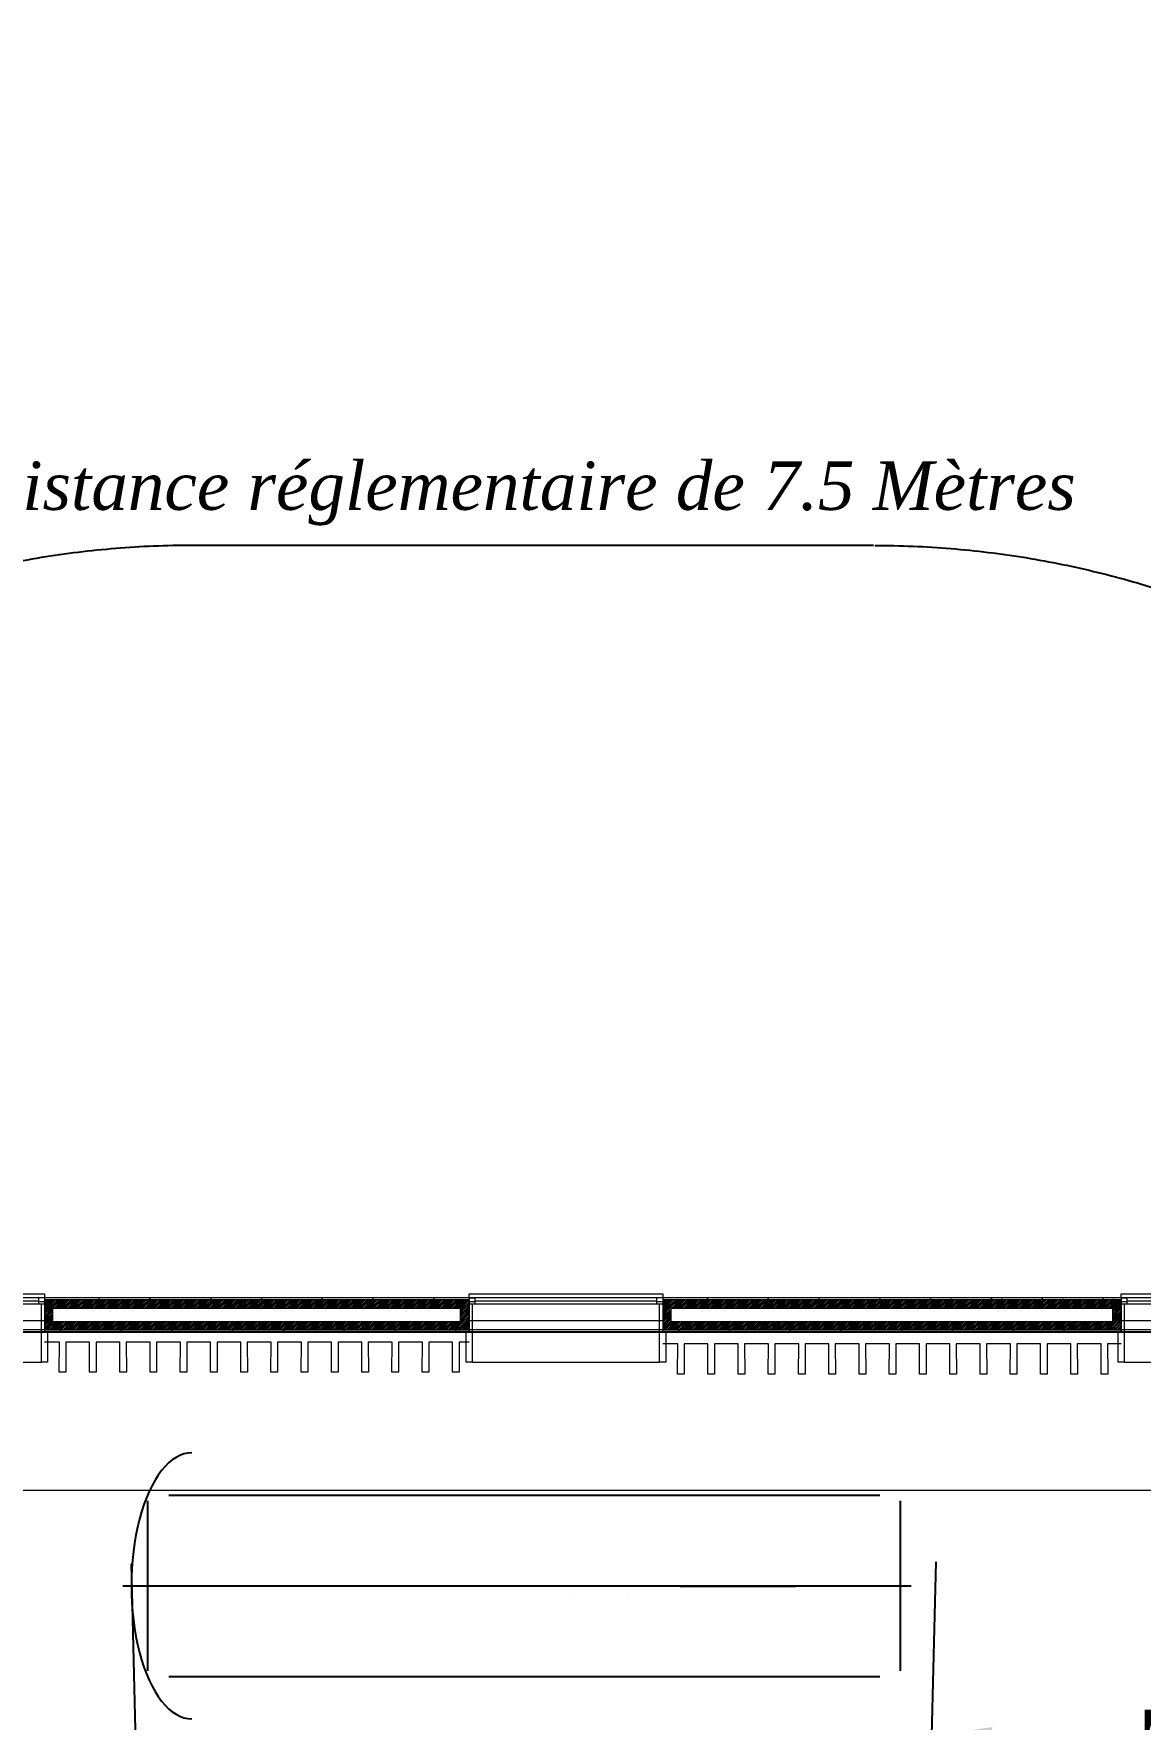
# Model space of a CAD drawing. Header units: millimetres. Extents: x -284281 to 1648660, y -821378 to -151356.
# Drawn here: x -250587 to -241441, y -262614 to -248681 of the extents above; entities that cross this region are included whole.
import ezdxf

# ---------------------------------------------------------------- set-up
doc = ezdxf.new("R2010")
doc.units = ezdxf.units.MM
doc.header["$MEASUREMENT"] = 0
doc.set_wipeout_variables(frame=1)
doc.linetypes.add('Traits', pattern=[282.222223, 141.111112, -141.111112])
doc.linetypes.add('Wipeout_Contour', pattern=[1000, 0, -1000])
doc.layers.get('Defpoints').update_dxf_attribs({"color": 250})
for name, color, linetype in [('ASSIETTE', 7, 'Continuous'), ('Calque 1', 7, 'Continuous'), ('Fenêtres ARCHICAD', 7, 'Continuous'), ('Nouveau_0', 7, 'Continuous'), ('Sols_ Dalles', 7, 'Continuous')]:
    doc.layers.add(name, color=color, linetype=linetype)
doc.styles.add('STYLE_GENERE_5', font='timesbd.ttf')
doc.styles.add('TIMESROMANOBLIQUE', font='timesi.ttf')
doc.dimstyles.get("Standard").update_dxf_attribs({"dimtxt": 0.18, "dimasz": 0.18, "dimexe": 0.18, "dimexo": 0.0625, "dimgap": 0.09, "dimtad": 0, "dimtih": 1, "dimtoh": 1, "dimdec": 4, "dimzin": 0, "dimdsep": 46, "dimtxsty": 'Standard', "dimcen": 0.09, "dimadec": 0, "dimazin": 0, "dimtfac": 1, "dimtdec": 4, "dimtofl": 0, "dimtmove": 0, "dimatfit": 3, "dimfxl": 1, "dimtolj": 1, "dimtzin": 0, "dimarcsym": 0})
pattern_1 = [(45, (0, 175), (-55.684659, 55.684659), [0, -52.5, 0, -78.75]), (110, (175, 175), (74.000794, 26.934086), [0, -38.5, 0, -66.5])]
pattern_2 = [(45, (0, 0), (-7.0710678, 7.0710678), [])]

# ---------------------------------------------------------------- blocks, each defined once
blk = doc.blocks.new('*D1183')
at = {"color": 5, "lineweight": -2, "transparency": 16777216}
for p, q in [((-249781, -261330), (-249733, -263334)), ((-257280, -261511), (-257232, -263515)), ((-256732, -263503), (-255448, -263472)), ((-250233, -263346), (-251516, -263377))]:
    blk.add_line(p, q, dxfattribs=at)
at = {"color": 5, "transparency": 16777216}
for points in [[(-250235, -263263), (-250231, -263429), (-249733, -263334)], [(-256734, -263420), (-256730, -263586), (-257232, -263515)]]:
    blk.add_solid(points, dxfattribs=at)
at = {"layer": 'Defpoints', "color": 0, "transparency": 16777216}
for p in [(-249781, -261330), (-257280, -261511), (-257232, -263515)]:
    blk.add_point(p, dxfattribs=at)
at = {"color": 0, "transparency": 16777216, "insert": (-253482, -263424), "char_height": 600, "attachment_point": 5, "style": 'STYLE_GENERE_5'}
blk.add_mtext('\\A1;7.5 Mètres', dxfattribs=at)
blk = doc.blocks.new('*D1185')
at = {"color": 5, "lineweight": -2, "transparency": 16777216}
for p, q in [((-243132, -261312), (-243167, -262750)), ((-235634, -261493), (-235668, -262931)), ((-242667, -262762), (-241383, -262793)), ((-236168, -262919), (-237452, -262888))]:
    blk.add_line(p, q, dxfattribs=at)
at = {"color": 5, "transparency": 16777216}
for points in [[(-242665, -262679), (-242669, -262845), (-243167, -262750)], [(-236166, -262835), (-236170, -263002), (-235668, -262931)]]:
    blk.add_solid(points, dxfattribs=at)
at = {"layer": 'Defpoints', "color": 0, "transparency": 16777216}
for p in [(-243132, -261312), (-235634, -261493), (-235668, -262931)]:
    blk.add_point(p, dxfattribs=at)
at = {"color": 0, "transparency": 16777216, "insert": (-239418, -262840), "char_height": 600, "attachment_point": 5, "style": 'STYLE_GENERE_5'}
blk.add_mtext('\\A1;7.5 Mètres', dxfattribs=at)
blk = doc.blocks.new('Fenêtre 25_2')
at = {"layer": 'Fenêtres ARCHICAD', "color": 7, "linetype": 'Continuous', "lineweight": 5}
for p, q in [((-775, 480), (-825, 480)), ((-825, 480), (-825, 230)), ((-775, 480), (775, 480)), ((-775, 230), (-775, 480)), ((825, 480), (775, 480)), ((775, 480), (775, 230)), ((825, 230), (825, 480)), ((-825, 230), (-775, 230)), ((-825, 230), (-800, 230)), ((-825, 230), (-800, 230)), ((-775, 230), (-800, 230)), ((-800, 230), (-800, 0)), ((-800, 215), (-800, 230)), ((-800, 215), (-800, 230)), ((-800, 145), (-800, 215)), ((-800, 145), (-800, 215)), ((-800, 145), (-800, 215)), ((-800, 145), (-800, 215)), ((-775, 0), (-775, 230)), ((800, 230), (775, 230)), ((775, 230), (775, 0)), ((775, 230), (825, 230)), ((800, 0), (800, 230)), ((800, 215), (800, 230)), ((800, 215), (800, 230)), ((800, 230), (825, 230)), ((800, 230), (825, 230)), ((800, 145), (800, 215)), ((800, 145), (800, 215)), ((800, 145), (800, 215)), ((800, 145), (800, 215)), ((-800, 0), (-775, 0)), ((775, 0), (800, 0)), ((-800, -20), (800, -20)), ((-800, -50), (-800, -83)), ((-800, -83), (800, -83)), ((800, -83), (800, -50))]:
    blk.add_line(p, q, dxfattribs=at)
at = {"layer": 'Fenêtres ARCHICAD', "color": 7, "linetype": 'Traits', "lineweight": 5}
blk.add_line((-800, -50), (800, -50), dxfattribs=at)
at = {"color": 254, "linetype": 'Wipeout_Contour', "lineweight": 0, "ltscale": 3003.33026}
blk.add_wipeout([(-750, 0), (-750, -50), (750, -50), (750, 0)], dxfattribs=at).dxf.layer = 'Fenêtres ARCHICAD'
at = {"layer": 'Fenêtres ARCHICAD', "color": 7, "linetype": 'Continuous', "lineweight": 5}
for p, q in [((-800, 35), (-800, 145)), ((-800, 35), (-800, 145)), ((-800, 35), (-800, 145)), ((-800, 35), (-800, 145)), ((800, 35), (800, 145)), ((800, 35), (800, 145)), ((800, 35), (800, 145)), ((800, 35), (800, 145)), ((-800, 0), (-800, 35)), ((-800, 0), (-800, 35)), ((-800, 0), (-750, 0)), ((-800, -35), (-800, 0)), ((-800, -35), (-800, 0)), ((-750, 0), (-750, -50)), ((-750, 0), (750, 0)), ((750, -50), (750, 0)), ((750, 0), (800, 0)), ((800, 0), (800, 35)), ((800, 0), (800, 35)), ((800, -35), (800, 0)), ((800, -35), (800, 0)), ((-800, -50), (-800, -35)), ((-800, -50), (-800, -35)), ((-750, -50), (-800, -50)), ((-750, -25), (750, -25)), ((750, -50), (-750, -50)), ((800, -50), (750, -50)), ((800, -50), (800, -35)), ((800, -50), (800, -35))]:
    blk.add_line(p, q, dxfattribs=at)
blk = doc.blocks.new('Mur_13_1', base_point=(195375, -259411))
at = {"color": 254, "linetype": 'Wipeout_Contour', "lineweight": 0, "ltscale": 1256156.29921062}
blk.add_wipeout([(175631, -259131), (175631, -259146), (179141, -259146), (179141, -259131)], dxfattribs=at)
at = {"color": 254, "linetype": 'Wipeout_Contour', "lineweight": 0, "ltscale": 1268138.306400707}
blk.add_wipeout([(180741, -259131), (180741, -259146), (184531, -259146), (184531, -259131)], dxfattribs=at)
at = {"color": 254, "linetype": 'Wipeout_Contour', "lineweight": 0, "ltscale": 1257031.139205151}
blk.add_wipeout([(175631, -259396), (175631, -259411), (179141, -259411), (179141, -259396)], dxfattribs=at)
at = {"color": 254, "linetype": 'Wipeout_Contour', "lineweight": 0, "ltscale": 1269004.887791983}
blk.add_wipeout([(180741, -259411), (184531, -259411), (184531, -259396), (180741, -259396)], dxfattribs=at)
at = {"linetype": 'Continuous', "lineweight": 5, "true_color": 0x5f5f5f}
h = blk.add_hatch(dxfattribs=at)
h.set_pattern_fill('ENDUIT_0001', color=251, style=0, pattern_type=2)
h.set_pattern_definition(pattern_1)
h.paths.add_polyline_path([(175631, -259131), (175631, -259146), (179141, -259146), (179141, -259131)])
h = blk.add_hatch(dxfattribs=at)
h.set_pattern_fill('ENDUIT_0001', color=251, style=0, pattern_type=2)
h.set_pattern_definition(pattern_1)
h.paths.add_polyline_path([(180741, -259131), (180741, -259146), (184531, -259146), (184531, -259131)])
h = blk.add_hatch(dxfattribs=at)
h.set_pattern_fill('ENDUIT_0001', color=251, style=0, pattern_type=2)
h.set_pattern_definition(pattern_1)
h.paths.add_polyline_path([(175631, -259396), (175631, -259411), (179141, -259411), (179141, -259396)])
h = blk.add_hatch(dxfattribs=at)
h.set_pattern_fill('ENDUIT_0001', color=251, style=0, pattern_type=2)
h.set_pattern_definition(pattern_1)
h.paths.add_polyline_path([(180741, -259411), (184531, -259411), (184531, -259396), (180741, -259396)])
at = {"color": 254, "linetype": 'Wipeout_Contour', "lineweight": 0, "ltscale": 1256890.295506368}
blk.add_wipeout([(175631, -259396), (179141, -259396), (179071, -259326), (175701, -259326)], dxfattribs=at)
at = {"color": 254, "linetype": 'Wipeout_Contour', "lineweight": 0, "ltscale": 1268865.341391922}
blk.add_wipeout([(180741, -259396), (184531, -259396), (184461, -259326), (180811, -259326)], dxfattribs=at)
at = {"linetype": 'Continuous', "lineweight": 5, "true_color": 0x5f5f5f}
h = blk.add_hatch(dxfattribs=at)
h.set_pattern_fill('BRIQUES_TERRE_CUITE__INT_97', color=251, style=0, pattern_type=2)
h.set_pattern_definition(pattern_2)
h.paths.add_polyline_path([(175631, -259396), (179141, -259396), (179071, -259326), (175701, -259326)])
h = blk.add_hatch(dxfattribs=at)
h.set_pattern_fill('BRIQUES_TERRE_CUITE__INT_97', color=251, style=0, pattern_type=2)
h.set_pattern_definition(pattern_2)
h.paths.add_polyline_path([(180741, -259396), (184531, -259396), (184461, -259326), (180811, -259326)])
at = {"color": 254, "linetype": 'Wipeout_Contour', "lineweight": 0, "ltscale": 1256592.644834051}
blk.add_wipeout([(175701, -259216), (175701, -259326), (179071, -259326), (179071, -259216)], dxfattribs=at)
at = {"color": 254, "linetype": 'Wipeout_Contour', "lineweight": 0, "ltscale": 1268570.468800005}
blk.add_wipeout([(180811, -259216), (180811, -259326), (184461, -259326), (184461, -259216)], dxfattribs=at)
at = {"color": 254, "linetype": 'Wipeout_Contour', "lineweight": 0, "ltscale": 1256296.586713704}
blk.add_wipeout([(175631, -259146), (175631, -259216), (179141, -259216), (179141, -259146)], dxfattribs=at)
at = {"color": 254, "linetype": 'Wipeout_Contour', "lineweight": 0, "ltscale": 1268277.268905619}
blk.add_wipeout([(180741, -259146), (180741, -259216), (184531, -259216), (184531, -259146)], dxfattribs=at)
at = {"linetype": 'Continuous', "lineweight": 5, "true_color": 0x5f5f5f}
h = blk.add_hatch(dxfattribs=at)
h.set_pattern_fill('BRIQUES_TERRE_CUITE__INT_97', color=251, style=0, pattern_type=2)
h.set_pattern_definition(pattern_2)
h.paths.add_polyline_path([(175631, -259146), (175631, -259216), (179141, -259216), (179141, -259146)])
h = blk.add_hatch(dxfattribs=at)
h.set_pattern_fill('BRIQUES_TERRE_CUITE__INT_97', color=251, style=0, pattern_type=2)
h.set_pattern_definition(pattern_2)
h.paths.add_polyline_path([(180741, -259146), (180741, -259216), (184531, -259216), (184531, -259146)])
at = {"color": 7, "linetype": 'Continuous', "lineweight": 5}
for p, q in [((175631, -259131), (175631, -259146)), ((179141, -259146), (175631, -259146)), ((179141, -259131), (179141, -259146)), ((180741, -259131), (180741, -259146)), ((184531, -259146), (180741, -259146)), ((184531, -259131), (184531, -259146))]:
    blk.add_line(p, q, dxfattribs=at)
at = {"color": 7, "linetype": 'Continuous', "lineweight": 5, "flags": 128}
for points in [[(179141, -259131), (175631, -259131)], [(184531, -259131), (180741, -259131)]]:
    blk.add_lwpolyline(points, dxfattribs=at)
at = {"color": 254, "linetype": 'Wipeout_Contour', "lineweight": 0, "ltscale": 1252765.603065271}
blk.add_wipeout([(175701, -259326), (175701, -259216), (175631, -259216), (175631, -259396)], dxfattribs=at)
at = {"color": 254, "linetype": 'Wipeout_Contour', "lineweight": 0, "ltscale": 1260535.63751635}
blk.add_wipeout([(179071, -259326), (179141, -259396), (179141, -259216), (179071, -259216)], dxfattribs=at)
at = {"color": 254, "linetype": 'Wipeout_Contour', "lineweight": 0, "ltscale": 1264344.171457657}
blk.add_wipeout([(180811, -259326), (180811, -259216), (180741, -259216), (180741, -259396)], dxfattribs=at)
at = {"color": 254, "linetype": 'Wipeout_Contour', "lineweight": 0, "ltscale": 1272911.684706786}
blk.add_wipeout([(184461, -259326), (184531, -259396), (184531, -259216), (184461, -259216)], dxfattribs=at)
at = {"linetype": 'Continuous', "lineweight": 5, "true_color": 0x5f5f5f}
h = blk.add_hatch(dxfattribs=at)
h.set_pattern_fill('BRIQUES_TERRE_CUITE__INT_97', color=251, style=0, pattern_type=2)
h.set_pattern_definition(pattern_2)
h.paths.add_polyline_path([(175701, -259326), (175701, -259216), (175631, -259216), (175631, -259396)])
h = blk.add_hatch(dxfattribs=at)
h.set_pattern_fill('BRIQUES_TERRE_CUITE__INT_97', color=251, style=0, pattern_type=2)
h.set_pattern_definition(pattern_2)
h.paths.add_polyline_path([(179071, -259326), (179141, -259396), (179141, -259216), (179071, -259216)])
h = blk.add_hatch(dxfattribs=at)
h.set_pattern_fill('BRIQUES_TERRE_CUITE__INT_97', color=251, style=0, pattern_type=2)
h.set_pattern_definition(pattern_2)
h.paths.add_polyline_path([(180811, -259326), (180811, -259216), (180741, -259216), (180741, -259396)])
h = blk.add_hatch(dxfattribs=at)
h.set_pattern_fill('BRIQUES_TERRE_CUITE__INT_97', color=251, style=0, pattern_type=2)
h.set_pattern_definition(pattern_2)
h.paths.add_polyline_path([(184461, -259326), (184531, -259396), (184531, -259216), (184461, -259216)])
at = {"color": 7, "linetype": 'Continuous', "lineweight": 5}
for p, q in [((175631, -259146), (175631, -259181)), ((179141, -259146), (179141, -259181)), ((180741, -259146), (180741, -259181)), ((184531, -259146), (184531, -259181)), ((175631, -259181), (175631, -259216)), ((175631, -259216), (175631, -259326)), ((175631, -259216), (175631, -259326)), ((175701, -259216), (179071, -259216)), ((175701, -259326), (175701, -259216)), ((179071, -259326), (179071, -259216)), ((179141, -259181), (179141, -259216)), ((179141, -259216), (179141, -259326)), ((179141, -259216), (179141, -259326)), ((180741, -259181), (180741, -259216)), ((180741, -259216), (180741, -259326)), ((180741, -259216), (180741, -259326)), ((180811, -259216), (184461, -259216)), ((180811, -259326), (180811, -259216)), ((184461, -259326), (184461, -259216)), ((184531, -259181), (184531, -259216)), ((184531, -259216), (184531, -259326)), ((184531, -259216), (184531, -259326)), ((175631, -259326), (175631, -259396)), ((175631, -259326), (175631, -259396)), ((175631, -259396), (179141, -259396)), ((175631, -259396), (175631, -259411)), ((175631, -259411), (175656, -259411)), ((175701, -259326), (179071, -259326)), ((179116, -259411), (179141, -259411)), ((179141, -259326), (179141, -259396)), ((179141, -259326), (179141, -259396)), ((179141, -259396), (179141, -259411)), ((180741, -259326), (180741, -259396)), ((180741, -259326), (180741, -259396)), ((180741, -259396), (184531, -259396)), ((180741, -259396), (180741, -259411)), ((180741, -259411), (180766, -259411)), ((180811, -259326), (184461, -259326)), ((184506, -259411), (184531, -259411)), ((184531, -259326), (184531, -259396)), ((184531, -259326), (184531, -259396)), ((184531, -259396), (184531, -259411))]:
    blk.add_line(p, q, dxfattribs=at)
at = {"color": 7, "linetype": 'Continuous', "lineweight": 5, "flags": 128}
for points in [[(175631, -259411), (179141, -259411)], [(180741, -259411), (184531, -259411)]]:
    blk.add_lwpolyline(points, dxfattribs=at)
at = {"layer": 'Fenêtres ARCHICAD', "color": 7, "linetype": 'Continuous', "lineweight": 5, "xscale": -1, "zscale": 1000, "rotation": 179.9999999999997}
for p in [(174831, -259181), (179941, -259181), (185331, -259181)]:
    blk.add_blockref('Fenêtre 25_2', p, dxfattribs=at)
blk = doc.blocks.new('Tôle profilée 25_37')
at = {"color": 7, "linetype": 'Continuous', "lineweight": 5}
for p, q in [((0, 3510.3), (0, 3426.5)), ((-250, 3427.5), (-250, 3400)), ((0, 3426.5), (-250, 3427.5)), ((-250, 3400), (-250, 3372.5)), ((-250, 3372.5), (0, 3373.5)), ((0, 3373.5), (0, 3176.5)), ((-250, 3177.5), (-250, 3150)), ((0, 3176.5), (-250, 3177.5)), ((-250, 3150), (-250, 3122.5)), ((-250, 3122.5), (0, 3123.5)), ((0, 3123.5), (0, 2926.5)), ((-250, 2927.5), (-250, 2900)), ((0, 2926.5), (-250, 2927.5)), ((-250, 2900), (-250, 2872.5)), ((-250, 2872.5), (0, 2873.5)), ((0, 2873.5), (0, 2676.5)), ((-250, 2677.5), (-250, 2650)), ((0, 2676.5), (-250, 2677.5)), ((-250, 2650), (-250, 2622.5)), ((-250, 2622.5), (0, 2623.5)), ((0, 2623.5), (0, 2426.5)), ((-250, 2427.5), (-250, 2400)), ((0, 2426.5), (-250, 2427.5)), ((-250, 2400), (-250, 2372.5)), ((-250, 2372.5), (0, 2373.5)), ((0, 2373.5), (0, 2176.5)), ((-250, 2177.5), (-250, 2150)), ((0, 2176.5), (-250, 2177.5)), ((-250, 2150), (-250, 2122.5)), ((-250, 2122.5), (0, 2123.5)), ((0, 2123.5), (0, 1926.5)), ((-250, 1927.5), (-250, 1900)), ((0, 1926.5), (-250, 1927.5)), ((-250, 1900), (-250, 1872.5)), ((-250, 1872.5), (0, 1873.5)), ((0, 1873.5), (0, 1676.5)), ((-250, 1677.5), (-250, 1650)), ((0, 1676.5), (-250, 1677.5)), ((-250, 1650), (-250, 1622.5)), ((-250, 1622.5), (0, 1623.5)), ((0, 1623.5), (0, 1426.5)), ((-250, 1427.5), (-250, 1400)), ((0, 1426.5), (-250, 1427.5)), ((-250, 1400), (-250, 1372.5)), ((-250, 1372.5), (0, 1373.5)), ((0, 1373.5), (0, 1176.5)), ((-250, 1177.5), (-250, 1150)), ((0, 1176.5), (-250, 1177.5)), ((-250, 1150), (-250, 1122.5)), ((-250, 1122.5), (0, 1123.5)), ((0, 1123.5), (0, 926.5)), ((-250, 927.5), (-250, 900)), ((0, 926.5), (-250, 927.5)), ((-250, 900), (-250, 872.5)), ((-250, 872.5), (0, 873.5)), ((0, 873.5), (0, 676.5)), ((-250, 677.5), (-250, 650)), ((0, 676.5), (-250, 677.5)), ((-250, 650), (-250, 622.5)), ((-250, 622.5), (0, 623.5)), ((0, 623.5), (0, 426.5)), ((-250, 427.5), (-250, 400)), ((0, 426.5), (-250, 427.5)), ((-250, 400), (-250, 372.5)), ((-250, 372.5), (0, 373.5)), ((0, 373.5), (0, 176.5)), ((-250, 177.5), (-250, 150)), ((0, 176.5), (-250, 177.5)), ((-250, 150), (-250, 122.5)), ((-250, 122.5), (0, 123.5)), ((0, 123.5), (0, 0))]:
    blk.add_line(p, q, dxfattribs=at)
blk = doc.blocks.new('Tôle profilée 25_38')
at = {"color": 7, "linetype": 'Continuous', "lineweight": 5}
for p, q in [((0, 3789.5), (0, 3676.5)), ((-250, 3677.5), (-250, 3650)), ((0, 3676.5), (-250, 3677.5)), ((-250, 3650), (-250, 3622.5)), ((-250, 3622.5), (0, 3623.5)), ((0, 3623.5), (0, 3426.5)), ((-250, 3427.5), (-250, 3400)), ((0, 3426.5), (-250, 3427.5)), ((-250, 3400), (-250, 3372.5)), ((-250, 3372.5), (0, 3373.5)), ((0, 3373.5), (0, 3176.5)), ((-250, 3177.5), (-250, 3150)), ((0, 3176.5), (-250, 3177.5)), ((-250, 3150), (-250, 3122.5)), ((-250, 3122.5), (0, 3123.5)), ((0, 3123.5), (0, 2926.5)), ((-250, 2927.5), (-250, 2900)), ((0, 2926.5), (-250, 2927.5)), ((-250, 2900), (-250, 2872.5)), ((-250, 2872.5), (0, 2873.5)), ((0, 2873.5), (0, 2676.5)), ((-250, 2677.5), (-250, 2650)), ((0, 2676.5), (-250, 2677.5)), ((-250, 2650), (-250, 2622.5)), ((-250, 2622.5), (0, 2623.5)), ((0, 2623.5), (0, 2426.5)), ((-250, 2427.5), (-250, 2400)), ((0, 2426.5), (-250, 2427.5)), ((-250, 2400), (-250, 2372.5)), ((-250, 2372.5), (0, 2373.5)), ((0, 2373.5), (0, 2176.5)), ((-250, 2177.5), (-250, 2150)), ((0, 2176.5), (-250, 2177.5)), ((-250, 2150), (-250, 2122.5)), ((-250, 2122.5), (0, 2123.5)), ((0, 2123.5), (0, 1926.5)), ((-250, 1927.5), (-250, 1900)), ((0, 1926.5), (-250, 1927.5)), ((-250, 1900), (-250, 1872.5)), ((-250, 1872.5), (0, 1873.5)), ((0, 1873.5), (0, 1676.5)), ((-250, 1677.5), (-250, 1650)), ((0, 1676.5), (-250, 1677.5)), ((-250, 1650), (-250, 1622.5)), ((-250, 1622.5), (0, 1623.5)), ((0, 1623.5), (0, 1426.5)), ((-250, 1427.5), (-250, 1400)), ((0, 1426.5), (-250, 1427.5)), ((-250, 1400), (-250, 1372.5)), ((-250, 1372.5), (0, 1373.5)), ((0, 1373.5), (0, 1176.5)), ((-250, 1177.5), (-250, 1150)), ((0, 1176.5), (-250, 1177.5)), ((-250, 1150), (-250, 1122.5)), ((-250, 1122.5), (0, 1123.5)), ((0, 1123.5), (0, 926.5)), ((-250, 927.5), (-250, 900)), ((0, 926.5), (-250, 927.5)), ((-250, 900), (-250, 872.5)), ((-250, 872.5), (0, 873.5)), ((0, 873.5), (0, 676.5)), ((-250, 677.5), (-250, 650)), ((0, 676.5), (-250, 677.5)), ((-250, 650), (-250, 622.5)), ((-250, 622.5), (0, 623.5)), ((0, 623.5), (0, 426.5)), ((-250, 427.5), (-250, 400)), ((0, 426.5), (-250, 427.5)), ((-250, 400), (-250, 372.5)), ((-250, 372.5), (0, 373.5)), ((0, 373.5), (0, 176.5)), ((-250, 177.5), (-250, 150)), ((0, 176.5), (-250, 177.5)), ((-250, 150), (-250, 122.5)), ((-250, 122.5), (0, 123.5)), ((0, 123.5), (0, 0))]:
    blk.add_line(p, q, dxfattribs=at)

msp = doc.modelspace()

# ---------------------------------------------------------------- linework, layer by layer
at = {"color": 1}
msp.add_line((-243645.96771, -252910.57156, 2000), (-249279.94553, -252910.57129, 2000), dxfattribs=at)
for p, q in [((-249642.56427, -261459.30757, 3144.09), (-249642.56427, -260808.87125, 3144.09)), ((-249470.26427, -260760.57125, 3144.09), (-243594.26427, -260760.57125, 3144.09)), ((-243421.96427, -262212.27125, 3144.09), (-243421.96427, -260808.87125, 3144.09)), ((-249849.1234, -261510.57129, 2000), (-249677.45345, -261510.57129, 2000)), ((-249642.56427, -261561.83494, 3120), (-249642.56427, -261459.30757, 3120)), ((-245243.96685, -261516.34661, 2000), (-243333.94557, -261510.57129, 2000)), ((-249642.56427, -262212.27125, 3144.09), (-249642.56427, -261561.83494, 3144.09)), ((-249470.26427, -262260.57125, 3144.09), (-243594.26427, -262260.57125, 3144.09))]:
    msp.add_line(p, q)
at = {"extrusion": (-3.06162e-16, -1, 0)}
for p, q in [((-249729.94553, -261510.57129, 2000), (-243333.94557, -261510.57129, 2000)), ((-246118.96075, -261607.69514, 3345.01764), (-246118.96075, -261607.69514, 3307.39983)), ((-245668.97525, -261607.69514, 3345.01764), (-245668.97525, -261607.69514, 3307.39983))]:
    msp.add_line(p, q, dxfattribs=at)
at = {"extrusion": (-2.19555e-14, -1, 0)}
for p, q in [((-247283.94557, -261510.57129, 2000), (-247283.94557, -261510.57129, 3100)), ((-244283.94557, -261510.57129, 2000), (-244283.94557, -261510.57129, 900)), ((-243958.94557, -261510.57129, 2000), (-243958.94557, -261510.57129, 900))]:
    msp.add_line(p, q, dxfattribs=at)
at = {"color": 252, "true_color": 0x939598}
msp.add_ellipse((-249279.94553, -261510.57129, 2000), major_axis=(0, -1100), ratio=0.4545454545, start_param=3.1415926536, end_param=6.2831853072, dxfattribs=at)
at = {"color": 1}
for points in [[(-249279.94553, -252910.57129, 2000), (-249384.93083, -252910.57129, 2000), (-249489.91596, -252912.71295, 2000), (-249699.44838, -252921.25425, 2000), (-249803.99535, -252927.65385, 2000), (-250012.22251, -252944.63588, 2000), (-250115.90243, -252955.21821, 2000), (-250321.98469, -252980.4433, 2000), (-250424.38678, -252995.08592, 2000), (-250627.52862, -253028.26611, 2000), (-250728.26817, -253046.80349, 2000), (-250927.73296, -253087.57009, 2000), (-251026.45806, -253109.79908, 2000), (-251221.58004, -253157.71446, 2000), (-251317.97684, -253183.40062, 2000), (-251508.1701, -253237.9715, 2000), (-251601.96652, -253266.856, 2000), (-251786.73073, -253327.5475, 2000), (-251877.69853, -253359.35427, 2000), (-252056.62161, -253425.60391, 2000), (-252144.57694, -253460.04658, 2000), (-252317.33475, -253531.27778, 2000), (-252402.13732, -253568.06615, 2000), (-252568.4909, -253643.70061, 2000), (-252650.04202, -253682.54655, 2000), (-252809.8327, -253762.01507, 2000), (-252888.07239, -253802.63754, 2000), (-253041.21542, -253885.38928, 2000), (-253116.11889, -253927.51846, 2000), (-253262.59592, -254013.02828, 2000), (-253334.16961, -254056.40886, 2000), (-253474.02064, -254144.18298, 2000), (-253542.2981, -254188.57648, 2000), (-253675.61316, -254278.15639, 2000), (-253740.65089, -254323.34278, 2000), (-253867.56192, -254414.30771, 2000), (-253929.43534, -254460.08625, 2000), (-254050.10836, -254552.05427, 2000), (-254108.90806, -254598.24377, 2000), (-254223.53594, -254690.87184, 2000), (-254279.3642, -254737.31045, 2000), (-254409.34945, -254848.40321, 2000), (-254482.17497, -254913.10545, 2000), (-254622.61748, -255042.38457, 2000), (-254690.23482, -255106.96166, 2000), (-254820.58697, -255235.72393, 2000), (-254883.32204, -255299.90935, 2000), (-255004.23653, -255427.67583, 2000), (-255062.41615, -255491.25711, 2000), (-255174.54049, -255617.65011, 2000), (-255228.48535, -255680.46204, 2000), (-255332.44981, -255805.19177, 2000), (-255382.46949, -255867.10977, 2000), (-255478.8786, -255989.96156, 2000), (-255525.26808, -256050.89552, 2000), (-255614.695, -256171.71794, 2000), (-255657.73248, -256231.60655, 2000), (-255740.71566, -256350.30078, 2000), (-255780.66138, -256409.10652, 2000), (-255857.70291, -256525.61692, 2000), (-255894.79872, -256583.32168, 2000), (-255966.36402, -256697.62762, 2000), (-256000.83349, -256754.2289, 2000), (-256079.87676, -256887.44689, 2000), (-256123.3685, -256963.57379, 2000), (-256206.25198, -257113.80896, 2000), (-256245.64355, -257187.91755, 2000), (-256320.75464, -257334.1956, 2000), (-256356.47398, -257406.3653, 2000), (-256424.6174, -257548.86085, 2000), (-256457.0413, -257619.18687, 2000), (-256518.92473, -257758.09986, 2000), (-256548.38409, -257826.68696, 2000), (-256604.62853, -257962.23186, 2000), (-256631.41345, -258029.18975, 2000), (-256682.56298, -258161.58757, 2000), (-256706.92746, -258227.02756, 2000), (-256753.45835, -258356.50012, 2000), (-256775.62463, -258420.53273, 2000), (-256817.95343, -258547.29862, 2000), (-256838.11585, -258610.03194, 2000), (-256876.60677, -258734.3038, 2000), (-256894.93519, -258795.84236, 2000), (-256936.66962, -258941.41532, 2000), (-256959.29875, -259024.94491, 2000), (-257001.655, -259190.15312, 2000), (-257021.38176, -259271.83172, 2000), (-257058.2116, -259433.57362, 2000), (-257075.3144, -259513.63688, 2000), (-257107.12594, -259672.36686, 2000), (-257121.83447, -259751.03353, 2000), (-257149.04607, -259907.17339, 2000), (-257161.54897, -259984.64652, 2000), (-257184.50303, -260138.58821, 2000), (-257194.95404, -260215.05671, 2000), (-257213.92806, -260367.16565, 2000), (-257222.45095, -260442.80603, 2000), (-257237.66641, -260593.42479, 2000), (-257244.35888, -260668.4031, 2000), (-257255.98813, -260817.85519, 2000), (-257260.92485, -260892.32891, 2000), (-257270.59134, -261068.10549, 2000), (-257274.58574, -261169.2554, 2000), (-257279.48221, -261371.2669, 2000), (-257280.3842, -261472.12819, 2000), (-257279.11364, -261673.92593, 2000), (-257276.94112, -261774.86207, 2000), (-257269.47823, -261977.17485, 2000), (-257264.188, -262078.55119, 2000), (-257250.3829, -262282.12064, 2000), (-257241.86829, -262384.31345, 2000), (-257221.43811, -262589.91222, 2000), (-257209.52296, -262693.31787, 2000), (-257182.03579, -262901.76801, 2000), (-257166.46438, -263006.81219, 2000), (-257134.39387, -263200.41343, 2000), (-257118.53477, -263288.63458, 2000), (-257083.83362, -263466.79264, 2000), (-257064.99197, -263556.72947, 2000), (-257024.00671, -263738.62813, 2000), (-257001.86361, -263830.58991, 2000), (-256953.87915, -264016.87475, 2000), (-256928.03842, -264111.19782, 2000), (-256876.72507, -264286.96073, 2000), (-256851.87945, -264367.99251, 2000), (-256798.90341, -264532.19344, 2000), (-256770.77337, -264615.36268, 2000), (-256710.81189, -264784.07784, 2000), (-256678.9809, -264869.62394, 2000), (-256611.12097, -265043.33982, 2000), (-256575.09257, -265131.50989, 2000), (-256498.24661, -265310.72206, 2000), (-256457.42965, -265401.76459, 2000), (-256378.35129, -265569.85507, 2000), (-256341.00987, -265646.38138, 2000), (-256262.22971, -265801.6199, 2000), (-256220.79122, -265880.33241, 2000), (-256133.30725, -266040.0425, 2000), (-256087.26202, -266121.0405, 2000), (-255989.98285, -266285.39085, 2000), (-255938.74912, -266368.74377, 2000), (-255830.43261, -266537.82884, 2000), (-255773.34996, -266623.56171, 2000), (-255662.64091, -266782.90444, 2000), (-255610.01972, -266856.15688, 2000), (-255499.71877, -267004.21822, 2000), (-255442.03894, -267079.02755, 2000), (-255321.10462, -267230.07968, 2000), (-255257.84996, -267306.32298, 2000), (-255125.21377, -267460.05149, 2000), (-255055.83192, -267537.53727, 2000), (-254910.36044, -267693.47451, 2000), (-254834.2703, -267771.92657, 2000), (-254687.83869, -267916.5272, 2000), (-254618.5948, -267982.5868, 2000), (-254474.64902, -268114.82848, 2000), (-254399.94676, -268181.01079, 2000), (-254244.74702, -268313.1452, 2000), (-254164.24906, -268379.09751, 2000), (-253997.14541, -268510.34627, 2000), (-253910.53913, -268575.64286, 2000), (-253730.94744, -268705.0768, 2000), (-253637.96133, -268769.21417, 2000), (-253445.39913, -268895.74653, 2000), (-253345.82226, -268958.14137, 2000), (-253157.46435, -269070.116, 2000), (-253069.72967, -269120.06911, 2000), (-252889.61733, -269217.90404, 2000), (-252797.23938, -269265.78566, 2000), (-252607.88239, -269359.0344, 2000), (-252510.90308, -269404.40123, 2000), (-252312.45414, -269492.15623, 2000), (-252210.98428, -269534.54404, 2000), (-252003.74171, -269615.86581, 2000), (-251897.96884, -269654.79933, 2000), (-251682.39024, -269728.73855, 2000), (-251572.58446, -269763.74374, 2000), (-251349.2956, -269829.36772, 2000), (-251235.81261, -269859.98598, 2000), (-251005.61015, -269916.4086, 2000), (-250888.89089, -269942.21243, 2000), (-250652.73743, -269988.62598, 2000), (-250533.30359, -270009.23519, 2000), (-250292.3145, -270044.94226, 2000), (-250170.75975, -270060.03968, 2000), (-249926.18132, -270084.48286, 2000), (-249803.15825, -270093.8283, 2000), (-249556.33797, -270106.6153, 2000), (-249432.54143, -270110.05669, 2000), (-249299.12634, -270110.55344, 2000), (-249289.53594, -270110.57129, 2000), (-249279.94553, -270110.57129, 2000)], [(-243633.94557, -252910.57129, 2000), (-243528.96027, -252910.57129, 2000), (-243423.97514, -252912.71295, 2000), (-243214.44273, -252921.25425, 2000), (-243109.89576, -252927.65385, 2000), (-242901.66859, -252944.63588, 2000), (-242797.98867, -252955.21821, 2000), (-242591.90641, -252980.4433, 2000), (-242489.50432, -252995.08592, 2000), (-242286.36248, -253028.26611, 2000), (-242185.62293, -253046.80349, 2000), (-241986.15814, -253087.57009, 2000), (-241887.43304, -253109.79908, 2000), (-241692.31106, -253157.71446, 2000), (-241595.91426, -253183.40062, 2000), (-241405.721, -253237.9715, 2000), (-241311.92458, -253266.856, 2000), (-241127.16037, -253327.5475, 2000), (-241036.19257, -253359.35427, 2000), (-240857.26949, -253425.60391, 2000), (-240769.31416, -253460.04658, 2000), (-240596.55635, -253531.27778, 2000), (-240511.75378, -253568.06615, 2000), (-240345.4002, -253643.70061, 2000), (-240263.84908, -253682.54655, 2000), (-240104.0584, -253762.01507, 2000), (-240025.81871, -253802.63754, 2000), (-239872.67568, -253885.38928, 2000), (-239797.77221, -253927.51846, 2000), (-239651.29518, -254013.02828, 2000), (-239579.72149, -254056.40886, 2000), (-239439.87047, -254144.18298, 2000), (-239371.593, -254188.57648, 2000), (-239238.27794, -254278.15639, 2000), (-239173.24021, -254323.34278, 2000), (-239046.32918, -254414.30771, 2000), (-238984.45576, -254460.08625, 2000), (-238863.78274, -254552.05427, 2000), (-238804.98304, -254598.24377, 2000), (-238690.35517, -254690.87184, 2000), (-238634.5269, -254737.31045, 2000), (-238504.54165, -254848.40321, 2000), (-238431.71613, -254913.10545, 2000), (-238291.27362, -255042.38457, 2000), (-238223.65628, -255106.96166, 2000), (-238093.30413, -255235.72393, 2000), (-238030.56906, -255299.90935, 2000), (-237909.65457, -255427.67583, 2000), (-237851.47495, -255491.25711, 2000), (-237739.35061, -255617.65011, 2000), (-237685.40575, -255680.46204, 2000), (-237581.44129, -255805.19177, 2000), (-237531.42161, -255867.10977, 2000), (-237435.0125, -255989.96156, 2000), (-237388.62302, -256050.89552, 2000), (-237299.1961, -256171.71794, 2000), (-237256.15862, -256231.60655, 2000), (-237173.17544, -256350.30078, 2000), (-237133.22973, -256409.10652, 2000), (-237056.18819, -256525.61692, 2000), (-237019.09238, -256583.32168, 2000), (-236947.52708, -256697.62762, 2000), (-236913.05761, -256754.2289, 2000), (-236834.01434, -256887.44689, 2000), (-236790.5226, -256963.57379, 2000), (-236707.63912, -257113.80896, 2000), (-236668.24755, -257187.91755, 2000), (-236593.13646, -257334.1956, 2000), (-236557.41712, -257406.3653, 2000), (-236489.2737, -257548.86085, 2000), (-236456.8498, -257619.18687, 2000), (-236394.96637, -257758.09986, 2000), (-236365.50701, -257826.68696, 2000), (-236309.26257, -257962.23186, 2000), (-236282.47765, -258029.18975, 2000), (-236231.32812, -258161.58757, 2000), (-236206.96364, -258227.02756, 2000), (-236160.43275, -258356.50012, 2000), (-236138.26647, -258420.53273, 2000), (-236095.93767, -258547.29862, 2000), (-236075.77525, -258610.03194, 2000), (-236037.28433, -258734.3038, 2000), (-236018.95592, -258795.84236, 2000), (-235977.22148, -258941.41532, 2000), (-235954.59235, -259024.94491, 2000), (-235912.2361, -259190.15312, 2000), (-235892.50934, -259271.83172, 2000), (-235855.6795, -259433.57362, 2000), (-235838.57671, -259513.63688, 2000), (-235806.76516, -259672.36686, 2000), (-235792.05663, -259751.03353, 2000), (-235764.84503, -259907.17339, 2000), (-235752.34213, -259984.64652, 2000), (-235729.38807, -260138.58821, 2000), (-235718.93706, -260215.05671, 2000), (-235699.96304, -260367.16565, 2000), (-235691.44015, -260442.80603, 2000), (-235676.22469, -260593.42479, 2000), (-235669.53222, -260668.4031, 2000), (-235657.90297, -260817.85519, 2000), (-235652.96625, -260892.32891, 2000), (-235643.29976, -261068.10549, 2000), (-235639.30537, -261169.2554, 2000), (-235634.40889, -261371.2669, 2000), (-235633.5069, -261472.12819, 2000), (-235634.77746, -261673.92593, 2000), (-235636.94998, -261774.86207, 2000), (-235644.41287, -261977.17485, 2000), (-235649.7031, -262078.55119, 2000), (-235663.5082, -262282.12064, 2000), (-235672.02281, -262384.31345, 2000), (-235692.45299, -262589.91222, 2000), (-235704.36814, -262693.31787, 2000), (-235731.85531, -262901.76801, 2000), (-235747.42672, -263006.81219, 2000), (-235779.49723, -263200.41343, 2000), (-235795.35633, -263288.63458, 2000), (-235830.05748, -263466.79264, 2000), (-235848.89913, -263556.72947, 2000), (-235889.88439, -263738.62813, 2000), (-235912.02749, -263830.58991, 2000), (-235960.01195, -264016.87475, 2000), (-235985.85268, -264111.19782, 2000), (-236037.16603, -264286.96073, 2000), (-236062.01165, -264367.99251, 2000), (-236114.98769, -264532.19344, 2000), (-236143.11773, -264615.36268, 2000), (-236203.07921, -264784.07784, 2000), (-236234.91021, -264869.62394, 2000), (-236302.77013, -265043.33982, 2000), (-236338.79853, -265131.50989, 2000), (-236415.64449, -265310.72206, 2000), (-236456.46145, -265401.76459, 2000), (-236535.53981, -265569.85507, 2000), (-236572.88123, -265646.38138, 2000), (-236651.66139, -265801.6199, 2000), (-236693.09989, -265880.33241, 2000), (-236780.58385, -266040.0425, 2000), (-236826.62908, -266121.0405, 2000), (-236923.90825, -266285.39085, 2000), (-236975.14199, -266368.74377, 2000), (-237083.45849, -266537.82884, 2000), (-237140.54114, -266623.56171, 2000), (-237251.25019, -266782.90444, 2000), (-237303.87138, -266856.15688, 2000), (-237414.17233, -267004.21822, 2000), (-237471.85216, -267079.02755, 2000), (-237592.78648, -267230.07968, 2000), (-237656.04114, -267306.32298, 2000), (-237788.67733, -267460.05149, 2000), (-237858.05918, -267537.53727, 2000), (-238003.53066, -267693.47451, 2000), (-238079.6208, -267771.92657, 2000), (-238226.05241, -267916.5272, 2000), (-238295.29631, -267982.5868, 2000), (-238439.24208, -268114.82848, 2000), (-238513.94435, -268181.01079, 2000), (-238669.14408, -268313.1452, 2000), (-238749.64204, -268379.09751, 2000), (-238916.74569, -268510.34627, 2000), (-239003.35197, -268575.64286, 2000), (-239182.94366, -268705.0768, 2000), (-239275.92977, -268769.21417, 2000), (-239468.49198, -268895.74653, 2000), (-239568.06884, -268958.14137, 2000), (-239756.42675, -269070.116, 2000), (-239844.16144, -269120.06911, 2000), (-240024.27377, -269217.90404, 2000), (-240116.65172, -269265.78566, 2000), (-240306.00871, -269359.0344, 2000), (-240402.98802, -269404.40123, 2000), (-240601.43697, -269492.15623, 2000), (-240702.90682, -269534.54404, 2000), (-240910.14939, -269615.86581, 2000), (-241015.92226, -269654.79933, 2000), (-241231.50086, -269728.73855, 2000), (-241341.30664, -269763.74374, 2000), (-241564.5955, -269829.36772, 2000), (-241678.07849, -269859.98598, 2000), (-241908.28095, -269916.4086, 2000), (-242025.00021, -269942.21243, 2000), (-242261.15367, -269988.62598, 2000), (-242380.58751, -270009.23519, 2000), (-242621.5766, -270044.94226, 2000), (-242743.13135, -270060.03968, 2000), (-242987.70978, -270084.48286, 2000), (-243110.73285, -270093.8283, 2000), (-243357.55313, -270106.6153, 2000), (-243481.34967, -270110.05669, 2000), (-243614.76476, -270110.55344, 2000), (-243624.35516, -270110.57129, 2000), (-243633.94557, -270110.57129, 2000)]]:
    msp.add_open_spline(points, degree=3, knots=[3.1415926536, 3.1415926536, 3.1415926536, 3.1415926536, 3.1601194701, 3.1601194701, 3.1786462866, 3.1786462866, 3.1971731031, 3.1971731031, 3.2156999196, 3.2156999196, 3.2342267361, 3.2342267361, 3.2527535526, 3.2527535526, 3.2712803691, 3.2712803691, 3.2898071856, 3.2898071856, 3.3083340021, 3.3083340021, 3.3268608185, 3.3268608185, 3.345387635, 3.345387635, 3.3639144515, 3.3639144515, 3.382441268, 3.382441268, 3.4009680845, 3.4009680845, 3.419494901, 3.419494901, 3.4380217175, 3.4380217175, 3.456548534, 3.456548534, 3.4750753505, 3.4750753505, 3.493602167, 3.493602167, 3.5121289835, 3.5121289835, 3.5378724512, 3.5378724512, 3.563615919, 3.563615919, 3.5893593867, 3.5893593867, 3.6151028544, 3.6151028544, 3.6408463222, 3.6408463222, 3.6665897899, 3.6665897899, 3.6923332576, 3.6923332576, 3.7180767254, 3.7180767254, 3.7438201931, 3.7438201931, 3.7695636608, 3.7695636608, 3.7953071285, 3.7953071285, 3.8307451246, 3.8307451246, 3.8661831207, 3.8661831207, 3.9016211167, 3.9016211167, 3.9370591128, 3.9370591128, 3.9724971088, 3.9724971088, 4.0079351049, 4.0079351049, 4.0433731009, 4.0433731009, 4.078811097, 4.078811097, 4.1142490931, 4.1142490931, 4.1496870891, 4.1496870891, 4.1988317914, 4.1988317914, 4.2479764936, 4.2479764936, 4.2971211958, 4.2971211958, 4.3462658981, 4.3462658981, 4.3954106003, 4.3954106003, 4.4445553026, 4.4445553026, 4.4937000048, 4.4937000048, 4.5428447071, 4.5428447071, 4.5919894093, 4.5919894093, 4.6591145564, 4.6591145564, 4.7262397034, 4.7262397034, 4.7933648505, 4.7933648505, 4.8604899976, 4.8604899976, 4.9276151447, 4.9276151447, 4.9947402917, 4.9947402917, 5.0618654388, 5.0618654388, 5.1172289282, 5.1172289282, 5.1725924175, 5.1725924175, 5.2279559068, 5.2279559068, 5.2833193962, 5.2833193962, 5.3296516924, 5.3296516924, 5.3759839886, 5.3759839886, 5.4223162848, 5.4223162848, 5.468648581, 5.468648581, 5.5149808772, 5.5149808772, 5.5527539817, 5.5527539817, 5.5905270861, 5.5905270861, 5.6283001906, 5.6283001906, 5.6660732951, 5.6660732951, 5.7038463996, 5.7038463996, 5.7353327826, 5.7353327826, 5.7668191656, 5.7668191656, 5.7983055487, 5.7983055487, 5.8297919317, 5.8297919317, 5.8612783147, 5.8612783147, 5.8876104251, 5.8876104251, 5.9139425355, 5.9139425355, 5.9402746459, 5.9402746459, 5.9666067563, 5.9666067563, 5.9929388667, 5.9929388667, 6.0192709771, 6.0192709771, 6.0411228026, 6.0411228026, 6.062974628, 6.062974628, 6.0848264535, 6.0848264535, 6.106678279, 6.106678279, 6.1285301045, 6.1285301045, 6.1503819299, 6.1503819299, 6.1722337554, 6.1722337554, 6.1940855809, 6.1940855809, 6.2159374064, 6.2159374064, 6.2377892319, 6.2377892319, 6.2596410573, 6.2596410573, 6.2814928828, 6.2814928828, 6.2831853072, 6.2831853072, 6.2831853072, 6.2831853072], dxfattribs=at)
at = {"layer": 'Calque 1', "lineweight": 0, "extrusion": (2.19555e-14, 1, 0)}
msp.add_lwpolyline([(246251.21085, 2707.79416), (246251.2098, 2707.79776)], dxfattribs=at)
at = {"layer": 'Sols_ Dalles', "color": 250, "linetype": 'Continuous', "lineweight": 5, "true_color": 0x1f1f1f}
for points in [[(-265218.49249, -229924.45116), (-265218.49249, -260719.45234), (-229946.88387, -260719.45234), (-229946.88387, -260704.45234), (-229946.88387, -258558.86328), (-229946.88387, -257919.43888), (-229946.88387, -222404.45116)], [(-231367.37547, -223804.45116), (-231367.37547, -258558.86328), (-231367.37547, -259319.45234), (-262731.70391, -259319.45234), (-263861.24443, -259319.45234), (-263861.24443, -231324.45116)]]:
    msp.add_lwpolyline(points, dxfattribs=at)

# ---------------------------------------------------------------- texts
at = {"layer": 'ASSIETTE', "color": 0, "linetype": 'Continuous', "style": 'TIMESROMANOBLIQUE'}
msp.add_text('Distance réglementaire de 7.5 Mètres', height=400, dxfattribs=at).set_placement((-251118.10913, -252616.59356, 1983.17646))

# ---------------------------------------------------------------- dimensions: what is measured, and where the dimension line sits
at = {"color": 0}
for p1, p2, distance, picture, middle in [((-249781.33399, -261329.58866, 2000), (-257279.94574, -261510.57143, 2000), 2004.90062, '*D1183', (-253482.26467, -263424.39697, 2000)), ((-243132.13823, -261312.23206, 2000), (-235633.52648, -261493.21601, 2000), -1437.98074, '*D1185', (-239417.52887, -262840.28612, 2000))]:
    dim = msp.add_aligned_dim(p1=p1, p2=p2, distance=distance, text='7.5 Mètres', dimstyle='Standard', override={"dimtxt": 600, "dimasz": 500, "dimtxsty": 'STYLE_GENERE_5', "dimclrd": 5, "dimclre": 5}, dxfattribs=at)
    dim.commit()
    dim.dimension.update_dxf_attribs({"geometry": picture, "text_midpoint": middle})

# ---------------------------------------------------------------- next in the draw order: block references
at = {"color": 7, "lineweight": 5}
msp.add_blockref('Mur_13_1', (-230754.28973, -259410.57129), dxfattribs=at)

# ---------------------------------------------------------------- next in the draw order: linework, layer by layer
at = {"color": 1}
msp.add_line((-254513.62496, -259410.57129), (-237156.17373, -259410.57129), dxfattribs=at)
at = {"layer": 'Nouveau_0', "color": 7, "linetype": 'Continuous', "lineweight": 5}
msp.add_lwpolyline([(-230753.29814, -231395.57011), (-230753.29814, -259395.57011), (-263253.29814, -259395.57011), (-263253.29814, -231395.57011)], close=True, dxfattribs=at)

# ---------------------------------------------------------------- next in the draw order: block references
at = {"color": 7, "linetype": 'Continuous', "lineweight": 5, "xscale": -1, "zscale": 1000, "rotation": 270}
for name, p in [('Tôle profilée 25_37', (-250498.18039, -259495.57011)), ('Tôle profilée 25_38', (-245387.86855, -259510.57129))]:
    msp.add_blockref(name, p, dxfattribs=at)

doc.saveas('drawing.dxf')
